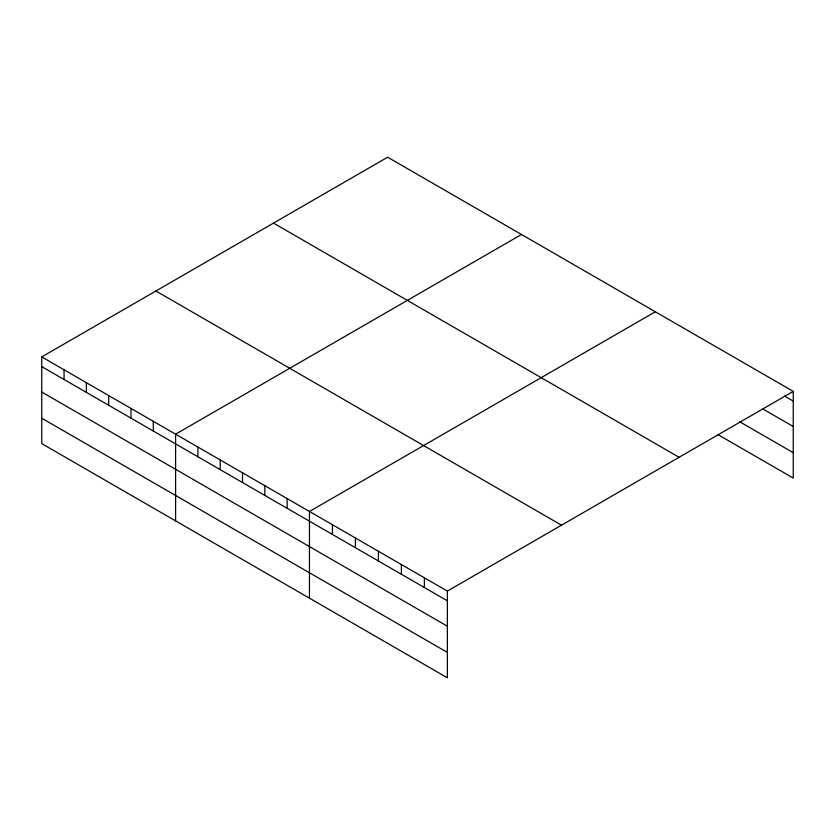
<?xml version="1.0" encoding="UTF-8"?>
<svg xmlns="http://www.w3.org/2000/svg" width="835" height="835" viewBox="0 0 835 835"><rect width="100%" height="100%" fill="white"/><g stroke="black" fill="none" stroke-linecap="round" stroke-linejoin="round"><path stroke-width="1.25" d="M41.75 356.91L447.362 591.086L447.362 677.79L41.75 443.615L41.75 356.91L387.638 157.21L793.25 391.385L793.25 478.09L717.735 434.482M521.489 234.489L175.601 434.19L175.601 520.883M655.339 311.768L309.451 511.469L309.451 598.163M447.362 591.086L793.25 391.385M784.493 396.051L793.25 401.103M762.606 408.816L793.25 426.508M739.622 421.717L793.25 452.685M273.494 223.112L679.106 457.288M155.894 291.008L561.506 525.184M41.75 366.628L447.362 600.803M41.75 392.033L447.362 626.208M41.75 418.21L447.362 652.385M424.378 577.82L424.378 587.537M401.385 564.543L401.385 574.261M378.401 551.277L378.401 560.995M355.418 538.011L355.418 547.718M332.434 524.735L332.434 534.452M287.146 498.589L287.146 508.306M264.831 485.709L264.831 495.426M242.526 472.829L242.526 482.546M220.221 459.949L220.221 469.667M197.905 447.069L197.905 456.787M153.296 421.31L153.296 431.027M130.98 408.43L130.98 418.147M108.675 395.55L108.675 405.267M86.37 382.67L86.37 392.387M64.055 369.79L64.055 379.507"/></g></svg>
